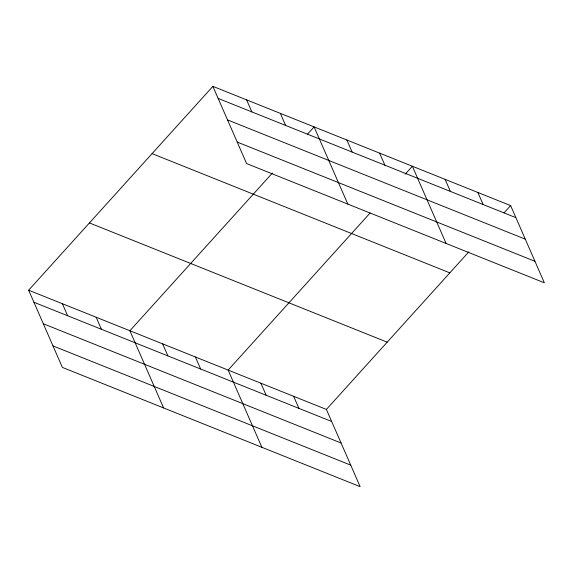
<?xml version="1.0" encoding="UTF-8"?>
<svg xmlns="http://www.w3.org/2000/svg" width="573" height="573" viewBox="0 0 573 573"><rect width="100%" height="100%" fill="white"/><g stroke="black" fill="none" stroke-linecap="round" stroke-linejoin="round"><path stroke-width="0.86" d="M28.65 290.203L326.402 409.437L360.131 486.649L62.378 367.408L28.65 290.203L212.87 86.351L510.622 205.592L544.35 282.797L246.598 163.563L212.87 86.351M272.383 173.06L129.885 330.743L163.613 407.947M307.551 134.146L314.104 126.898L347.832 204.103M370.043 213.07L228.14 370.094L261.875 447.298M405.211 174.156L412.359 166.242L446.095 243.453M326.402 409.437L468.9 251.762M504.061 212.848L510.622 205.592M218.134 98.406L515.886 217.647M227.531 119.907L525.276 239.149M237.208 142.061L534.953 261.302M152.074 153.621L449.826 272.863M89.445 222.933L387.19 342.167M33.914 302.25L331.667 421.492M43.312 323.752L341.057 442.993M52.988 345.906L350.74 465.147M477.868 192.478L483.132 204.525M445.114 179.363L450.378 191.411M379.613 153.127L384.877 165.182M346.858 140.013L352.123 152.06M280.362 113.382L285.626 125.43M246.612 99.867L251.876 111.921M293.648 396.323L298.913 408.377M260.894 383.208L266.159 395.255M195.393 356.972L200.657 369.026M162.639 343.857L167.903 355.912M96.142 317.227L101.407 329.282M62.393 303.711L67.657 315.766"/></g></svg>
